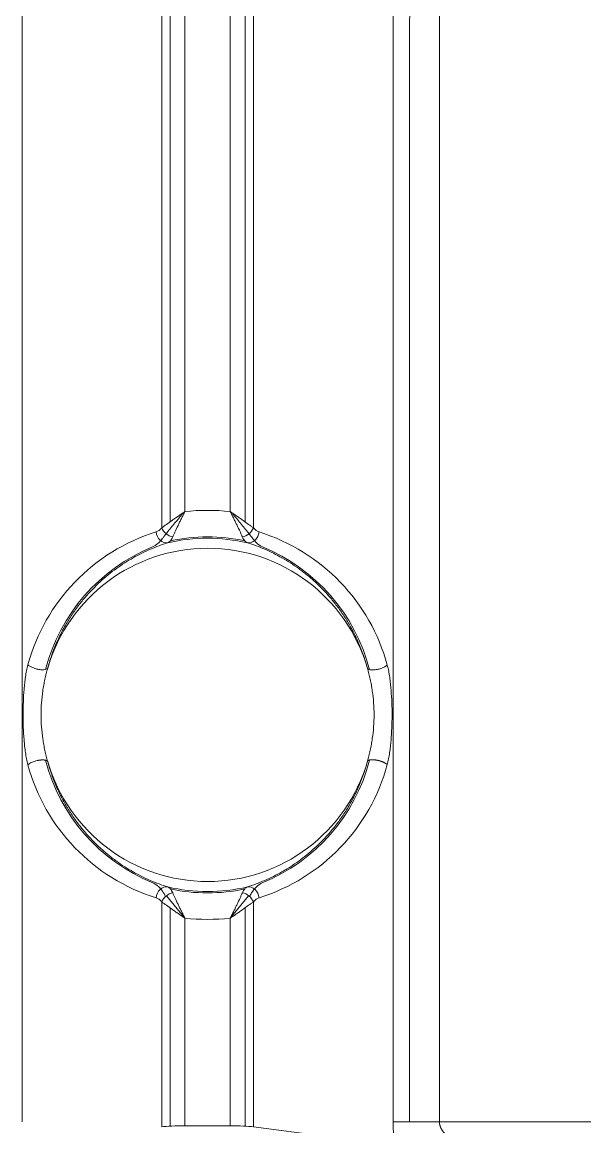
# Model space of a CAD drawing. Header units: millimetres. Extents: x 473 to 1051, y 289 to 609.
# Drawn here: x 630.08 to 640.22, y 428.4 to 448.29 of the extents above; entities that cross this region are included whole.
import ezdxf

# ---------------------------------------------------------------- set-up
doc = ezdxf.new("R2010")
doc.units = ezdxf.units.MM
doc.layers.add('core', color=7, linetype='Continuous', lineweight=20)

msp = doc.modelspace()

# ---------------------------------------------------------------- linework, layer by layer
at = {"layer": 'core', "lineweight": 13}
for p, q in [((632.597, 451.105), (632.597, 439.185)), ((632.746, 451.255), (632.746, 439.293)), ((633.015, 439.478), (633.015, 451.105)), ((633.83, 451.105), (633.83, 439.478)), ((634.098, 439.293), (634.098, 451.255)), ((634.248, 439.185), (634.248, 451.105)), ((630.08, 435.829), (630.08, 448.589)), ((636.764, 448.589), (636.764, 435.807)), ((637.6, 428.494), (637.6, 448.589)), ((637.063, 448.29), (637.063, 428.494)), ((630.08, 428.494), (630.08, 435.829)), ((636.764, 435.807), (636.764, 428.494)), ((632.597, 432.451), (632.597, 428.4)), ((632.682, 432.563), (633.014, 432.159)), ((634.162, 432.563), (633.83, 432.159)), ((634.248, 428.4), (634.248, 432.451)), ((632.746, 432.344), (632.746, 428.413)), ((634.098, 428.413), (634.098, 432.344)), ((633.014, 428.42), (633.014, 432.158)), ((633.83, 432.159), (633.83, 428.42)), ((640.526, 428.494), (637.6, 428.494))]:
    msp.add_line(p, q, dxfattribs=at)
at = {"layer": 'core', "lineweight": 18}
for p, q in [((633.014, 428.42), (633.83, 428.42)), ((636.806, 428.067), (634.248, 428.4))]:
    msp.add_line(p, q, dxfattribs=at)
for centre, radius, start, end in [((633.422, 459.219), 100.547, 306.63636, 233.36541), ((633.422, 435.818), 3.18, 76.9553, 103.0234), ((633.422, 435.818), 3, 16.2384, 163.6836), ((633.422, 435.818), 3, 196.3164, 343.7616), ((633.422, 435.818), 3.18, 256.9766, 283.0447)]:
    msp.add_arc(centre, radius, start, end, dxfattribs=at)
at = {"layer": 'core', "lineweight": 13}
for centre, radius, start, end in [((633.422, 459.219), 100.107, 306.80958, 233.19042), ((633.422, 435.818), 3.682, 83.6365, 96.3444), ((633.422, 435.818), 3.205, 77.9407, 102.0382), ((633.422, 435.818), 3.205, 257.9619, 282.0593), ((633.422, 435.818), 3.682, 263.6503, 276.3688)]:
    msp.add_arc(centre, radius, start, end, dxfattribs=at)
for centre, major_axis, ratio, start_param, end_param in [((638.881, 447.724), (1.472, -1.472), 0.724936, 2.514326, 3.768859), ((632.763, 439.185), (0.154, -0.127), 0.687651, 4.017498, 5.409275), ((634.082, 439.185), (0.154, 0.127), 0.687571, 4.015378, 5.407405), ((633.525, 435.818), (3.46, 0), 0.996953, 1.87351, 2.877971), ((632.66, 439.111), (-0.059, 0.191), 0.817812, 1.321461, 3.050525), ((634.184, 439.111), (-0.06, -0.191), 0.817781, 0.091061, 1.820428), ((633.318, 435.818), (3.46, 0), 0.996953, 0.262358, 1.267719), ((633.677, 435.818), (3.278, 0), 0.996953, 1.960774, 2.888785), ((633.166, 435.818), (3.278, 0), 0.996953, 0.251587, 1.181264), ((633.677, 435.818), (3.278, 0), 0.996953, 3.394334, 4.32335), ((633.166, 435.818), (3.278, 0), 0.996953, 5.100661, 6.031625), ((633.525, 435.818), (3.46, 0), 0.996953, 3.405214, 4.409676), ((633.318, 435.818), (3.46, 0), 0.996953, 5.015466, 6.020827), ((632.66, 432.525), (0.059, 0.191), 0.817812, 0.091068, 1.820132), ((632.763, 432.451), (-0.154, -0.127), 0.687228, 4.016837, 5.407941), ((634.082, 432.451), (-0.154, 0.127), 0.687148, 4.016713, 5.408065), ((634.184, 432.526), (0.06, -0.191), 0.817781, 1.321164, 3.050531)]:
    msp.add_ellipse(centre, major_axis=major_axis, ratio=ratio, start_param=start_param, end_param=end_param, dxfattribs=at)
at = {"layer": 'core', "lineweight": 18}
for centre, start_param, end_param in [((633.014, 428.376), 1.570796, 2.549993), ((633.83, 428.376), 0.5916, 1.570796)]:
    msp.add_ellipse(centre, major_axis=(0.503, 0), ratio=0.087489, start_param=start_param, end_param=end_param, dxfattribs=at)
at = {"layer": 'core', "lineweight": 13}
for points, knots in [([(632.597, 439.185), (632.609, 439.194), (632.622, 439.204), (632.644, 439.22), (632.651, 439.225), (632.666, 439.236), (632.674, 439.241), (632.713, 439.27), (632.747, 439.294), (632.793, 439.326), (632.802, 439.332), (632.82, 439.345), (632.848, 439.364), (632.877, 439.384), (632.915, 439.411), (632.935, 439.424), (632.975, 439.451), (632.995, 439.465), (633.015, 439.478)], [0, 0, 0, 0, 0.125, 0.125, 0.1875, 0.1875, 0.25, 0.25, 0.5, 0.5, 0.5625, 0.5625, 0.625, 0.75, 0.75, 0.875, 0.875, 1, 1, 1, 1]), ([(632.612, 438.998), (632.622, 439.011), (632.633, 439.025), (632.685, 439.092), (632.731, 439.149), (632.827, 439.266), (632.879, 439.327), (632.942, 439.405), (632.954, 439.421), (632.967, 439.441), (632.97, 439.445), (632.972, 439.449)], [0, 0, 0, 0, 0.102803, 0.102803, 0.492154, 0.492154, 0.881505, 0.881505, 0.978843, 0.978843, 1, 1, 1, 1]), ([(632.794, 439.022), (632.801, 439.036), (632.807, 439.051), (632.818, 439.075), (632.822, 439.083), (632.829, 439.1), (632.833, 439.108), (632.853, 439.152), (632.871, 439.189), (632.894, 439.239), (632.899, 439.249), (632.909, 439.269), (632.924, 439.3), (632.939, 439.331), (632.96, 439.372), (632.971, 439.393), (632.993, 439.436), (633.004, 439.457), (633.015, 439.478)], [0, 0, 0, 0, 0.125, 0.125, 0.1875, 0.1875, 0.25, 0.25, 0.5, 0.5, 0.5625, 0.5625, 0.625, 0.75, 0.75, 0.875, 0.875, 1, 1, 1, 1]), ([(634.248, 439.185), (634.235, 439.194), (634.222, 439.204), (634.2, 439.219), (634.193, 439.225), (634.178, 439.236), (634.17, 439.241), (634.131, 439.27), (634.097, 439.294), (634.052, 439.325), (634.042, 439.332), (634.024, 439.345), (633.996, 439.364), (633.967, 439.384), (633.929, 439.411), (633.909, 439.424), (633.87, 439.451), (633.85, 439.465), (633.83, 439.478)], [0, 0, 0, 0, 0.125, 0.125, 0.1875, 0.1875, 0.25, 0.25, 0.5, 0.5, 0.5625, 0.5625, 0.625, 0.75, 0.75, 0.875, 0.875, 1, 1, 1, 1]), ([(634.05, 439.022), (634.044, 439.036), (634.037, 439.051), (634.026, 439.075), (634.022, 439.083), (634.015, 439.1), (634.011, 439.108), (633.991, 439.152), (633.973, 439.189), (633.95, 439.239), (633.945, 439.249), (633.935, 439.269), (633.92, 439.299), (633.905, 439.33), (633.884, 439.372), (633.873, 439.393), (633.852, 439.436), (633.841, 439.457), (633.83, 439.478)], [0, 0, 0, 0, 0.125, 0.125, 0.1875, 0.1875, 0.25, 0.25, 0.5, 0.5, 0.5625, 0.5625, 0.625, 0.75, 0.75, 0.875, 0.875, 1, 1, 1, 1]), ([(633.872, 439.449), (633.876, 439.442), (633.881, 439.434), (633.898, 439.411), (633.91, 439.395), (633.973, 439.318), (634.024, 439.258), (634.119, 439.142), (634.164, 439.086), (634.213, 439.022), (634.222, 439.011), (634.23, 439.001)], [0, 0, 0, 0, 0.040537, 0.040537, 0.137992, 0.137992, 0.527811, 0.527811, 0.91763, 0.91763, 1, 1, 1, 1]), ([(632.494, 439.111), (632.512, 439.117), (632.53, 439.126), (632.565, 439.151), (632.581, 439.166), (632.597, 439.185)], [0, 0, 0, 0, 0.5, 0.5, 1, 1, 1, 1]), ([(634.248, 439.185), (634.263, 439.166), (634.28, 439.151), (634.314, 439.126), (634.332, 439.117), (634.35, 439.111)], [0, 0, 0, 0, 0.5, 0.5, 1, 1, 1, 1]), ([(632.794, 439.022), (632.782, 438.994), (632.768, 438.971), (632.746, 438.944), (632.738, 438.937), (632.722, 438.925), (632.713, 438.92), (632.705, 438.917)], [0, 0, 0, 0, 0.5, 0.5, 0.75, 0.75, 1, 1, 1, 1]), ([(634.139, 438.916), (634.131, 438.92), (634.122, 438.924), (634.106, 438.936), (634.099, 438.944), (634.076, 438.971), (634.062, 438.994), (634.05, 439.022)], [0, 0, 0, 0, 0.25, 0.25, 0.5, 0.5, 1, 1, 1, 1]), ([(634.411, 438.841), (634.373, 438.858), (634.337, 438.883), (634.277, 438.94), (634.252, 438.968), (634.23, 439.001)], [0, 0, 0, 0, 0.569857, 0.569857, 1, 1, 1, 1]), ([(630.542, 436.661), (630.567, 436.751), (630.594, 436.838), (630.632, 436.942), (630.64, 436.963), (630.655, 437.004), (630.663, 437.024), (630.688, 437.084), (630.705, 437.123), (630.757, 437.237), (630.793, 437.309), (630.869, 437.448), (630.909, 437.514), (630.991, 437.641), (631.033, 437.702), (631.12, 437.819), (631.165, 437.874), (631.3, 438.032), (631.393, 438.127), (631.583, 438.301), (631.68, 438.38), (631.829, 438.487), (631.879, 438.521), (631.955, 438.57), (631.98, 438.585), (632.031, 438.616), (632.056, 438.631), (632.184, 438.703), (632.287, 438.754), (632.495, 438.844), (632.599, 438.883), (632.705, 438.917)], [0, 0, 0, 0, 0.0625, 0.0625, 0.078125, 0.078125, 0.09375, 0.09375, 0.125, 0.125, 0.1875, 0.1875, 0.25, 0.25, 0.3125, 0.3125, 0.375, 0.375, 0.5, 0.5, 0.625, 0.625, 0.6875, 0.6875, 0.71875, 0.71875, 0.75, 0.75, 0.875, 0.875, 1, 1, 1, 1]), ([(634.139, 438.916), (634.192, 438.9), (634.245, 438.882), (634.35, 438.842), (634.402, 438.821), (634.558, 438.753), (634.661, 438.702), (634.865, 438.587), (634.965, 438.522), (635.09, 438.433), (635.115, 438.414), (635.164, 438.376), (635.189, 438.357), (635.262, 438.297), (635.31, 438.255), (635.454, 438.124), (635.546, 438.029), (635.681, 437.871), (635.725, 437.816), (635.812, 437.7), (635.854, 437.639), (635.905, 437.559), (635.916, 437.543), (635.936, 437.51), (635.966, 437.46), (635.995, 437.409), (636.053, 437.305), (636.089, 437.232), (636.158, 437.08), (636.19, 437.001), (636.228, 436.897), (636.235, 436.876), (636.249, 436.834), (636.256, 436.812), (636.277, 436.747), (636.29, 436.702), (636.302, 436.657)], [0, 0, 0, 0, 0.0625, 0.0625, 0.125, 0.125, 0.25, 0.25, 0.375, 0.375, 0.40625, 0.40625, 0.4375, 0.4375, 0.5, 0.5, 0.625, 0.625, 0.6875, 0.6875, 0.75, 0.75, 0.765625, 0.765625, 0.78125, 0.8125, 0.8125, 0.875, 0.875, 0.9375, 0.9375, 0.953125, 0.953125, 0.96875, 0.96875, 1, 1, 1, 1]), ([(632.705, 432.72), (632.652, 432.737), (632.6, 432.755), (632.495, 432.794), (632.442, 432.815), (632.286, 432.883), (632.184, 432.934), (631.98, 433.049), (631.879, 433.113), (631.755, 433.203), (631.73, 433.221), (631.681, 433.259), (631.656, 433.279), (631.583, 433.338), (631.534, 433.38), (631.391, 433.511), (631.298, 433.606), (631.164, 433.764), (631.12, 433.819), (631.033, 433.935), (630.991, 433.995), (630.939, 434.075), (630.929, 434.091), (630.909, 434.124), (630.879, 434.174), (630.849, 434.225), (630.792, 434.329), (630.756, 434.401), (630.687, 434.553), (630.654, 434.632), (630.617, 434.736), (630.609, 434.757), (630.595, 434.799), (630.588, 434.821), (630.567, 434.886), (630.554, 434.93), (630.542, 434.976)], [0, 0, 0, 0, 0.0625, 0.0625, 0.125, 0.125, 0.25, 0.25, 0.375, 0.375, 0.40625, 0.40625, 0.4375, 0.4375, 0.5, 0.5, 0.625, 0.625, 0.6875, 0.6875, 0.75, 0.75, 0.765625, 0.765625, 0.78125, 0.8125, 0.8125, 0.875, 0.875, 0.9375, 0.9375, 0.953125, 0.953125, 0.96875, 0.96875, 1, 1, 1, 1]), ([(636.302, 434.979), (636.278, 434.889), (636.25, 434.802), (636.213, 434.698), (636.205, 434.677), (636.189, 434.636), (636.181, 434.616), (636.157, 434.556), (636.14, 434.517), (636.088, 434.403), (636.052, 434.33), (635.976, 434.191), (635.936, 434.125), (635.854, 433.998), (635.812, 433.937), (635.724, 433.82), (635.68, 433.764), (635.545, 433.606), (635.452, 433.511), (635.262, 433.337), (635.164, 433.258), (635.016, 433.15), (634.966, 433.116), (634.89, 433.068), (634.865, 433.052), (634.814, 433.021), (634.788, 433.007), (634.66, 432.934), (634.557, 432.883), (634.35, 432.793), (634.245, 432.754), (634.139, 432.72)], [0, 0, 0, 0, 0.0625, 0.0625, 0.078125, 0.078125, 0.09375, 0.09375, 0.125, 0.125, 0.1875, 0.1875, 0.25, 0.25, 0.3125, 0.3125, 0.375, 0.375, 0.5, 0.5, 0.625, 0.625, 0.6875, 0.6875, 0.71875, 0.71875, 0.75, 0.75, 0.875, 0.875, 1, 1, 1, 1]), ([(632.665, 432.549), (632.631, 432.619), (632.588, 432.676), (632.508, 432.753), (632.471, 432.778), (632.434, 432.795)], [0, 0, 0, 0, 0.574516, 0.574516, 1, 1, 1, 1]), ([(632.705, 432.72), (632.722, 432.714), (632.738, 432.701), (632.761, 432.675), (632.768, 432.664), (632.782, 432.641), (632.788, 432.628), (632.795, 432.614)], [0, 0, 0, 0, 0.5, 0.5, 0.75, 0.75, 1, 1, 1, 1]), ([(632.795, 432.614), (632.801, 432.6), (632.807, 432.585), (632.818, 432.561), (632.822, 432.553), (632.829, 432.536), (632.833, 432.528), (632.853, 432.484), (632.871, 432.447), (632.894, 432.397), (632.899, 432.387), (632.909, 432.367), (632.924, 432.337), (632.939, 432.306), (632.96, 432.264), (632.971, 432.243), (632.992, 432.201), (633.003, 432.18), (633.014, 432.158)], [0, 0, 0, 0, 0.125, 0.125, 0.1875, 0.1875, 0.25, 0.25, 0.5, 0.5, 0.5625, 0.5625, 0.625, 0.75, 0.75, 0.875, 0.875, 1, 1, 1, 1]), ([(634.05, 432.614), (634.043, 432.601), (634.037, 432.586), (634.026, 432.562), (634.022, 432.553), (634.015, 432.537), (634.011, 432.528), (633.991, 432.485), (633.974, 432.447), (633.95, 432.398), (633.945, 432.388), (633.935, 432.368), (633.921, 432.337), (633.905, 432.306), (633.884, 432.264), (633.874, 432.243), (633.852, 432.201), (633.841, 432.18), (633.83, 432.159)], [0, 0, 0, 0, 0.125, 0.125, 0.1875, 0.1875, 0.25, 0.25, 0.5, 0.5, 0.5625, 0.5625, 0.625, 0.75, 0.75, 0.875, 0.875, 1, 1, 1, 1]), ([(634.05, 432.614), (634.062, 432.643), (634.076, 432.666), (634.098, 432.693), (634.106, 432.7), (634.122, 432.712), (634.131, 432.717), (634.139, 432.72)], [0, 0, 0, 0, 0.5, 0.5, 0.75, 0.75, 1, 1, 1, 1]), ([(634.407, 432.794), (634.336, 432.761), (634.269, 432.698), (634.202, 432.592), (634.19, 432.571), (634.179, 432.549)], [0, 0, 0, 0, 0.816308, 0.816308, 1, 1, 1, 1]), ([(632.597, 432.451), (632.589, 432.461), (632.581, 432.469), (632.565, 432.485), (632.556, 432.492), (632.53, 432.511), (632.512, 432.52), (632.494, 432.525)], [0, 0, 0, 0, 0.25, 0.25, 0.5, 0.5, 1, 1, 1, 1]), ([(632.597, 432.451), (632.609, 432.442), (632.623, 432.432), (632.644, 432.417), (632.651, 432.411), (632.667, 432.401), (632.674, 432.395), (632.714, 432.367), (632.747, 432.343), (632.793, 432.311), (632.802, 432.304), (632.82, 432.292), (632.848, 432.272), (632.877, 432.252), (632.915, 432.226), (632.935, 432.212), (632.974, 432.185), (632.994, 432.172), (633.014, 432.158)], [0, 0, 0, 0, 0.125, 0.125, 0.1875, 0.1875, 0.25, 0.25, 0.5, 0.5, 0.5625, 0.5625, 0.625, 0.75, 0.75, 0.875, 0.875, 1, 1, 1, 1]), ([(634.248, 432.451), (634.235, 432.442), (634.222, 432.433), (634.2, 432.417), (634.193, 432.412), (634.178, 432.401), (634.17, 432.395), (634.131, 432.367), (634.097, 432.343), (634.052, 432.311), (634.043, 432.305), (634.024, 432.292), (633.996, 432.272), (633.968, 432.252), (633.929, 432.226), (633.909, 432.212), (633.87, 432.186), (633.85, 432.172), (633.83, 432.159)], [0, 0, 0, 0, 0.125, 0.125, 0.1875, 0.1875, 0.25, 0.25, 0.5, 0.5, 0.5625, 0.5625, 0.625, 0.75, 0.75, 0.875, 0.875, 1, 1, 1, 1]), ([(634.35, 432.526), (634.332, 432.52), (634.314, 432.511), (634.279, 432.486), (634.263, 432.47), (634.248, 432.451)], [0, 0, 0, 0, 0.5, 0.5, 1, 1, 1, 1]), ([(637.6, 428.494), (637.6, 428.492), (637.6, 428.487), (637.6, 428.48), (637.6, 428.473), (637.601, 428.466), (637.602, 428.459), (637.603, 428.452), (637.604, 428.445), (637.606, 428.438), (637.608, 428.43), (637.61, 428.423), (637.612, 428.416), (637.614, 428.409), (637.617, 428.402), (637.62, 428.395), (637.622, 428.388), (637.626, 428.381), (637.629, 428.374), (637.633, 428.367), (637.636, 428.36), (637.64, 428.353), (637.645, 428.346), (637.649, 428.339), (637.654, 428.332), (637.658, 428.326), (637.663, 428.319), (637.669, 428.312), (637.674, 428.305), (637.68, 428.298), (637.696, 428.279), (637.728, 428.248), (637.779, 428.207), (637.839, 428.169), (637.902, 428.135), (637.969, 428.105), (638.039, 428.079), (638.116, 428.055), (638.18, 428.039), (638.228, 428.029), (638.258, 428.023), (638.29, 428.018), (638.324, 428.012), (638.36, 428.007), (638.398, 428.003), (638.439, 427.999), (638.481, 427.995), (638.51, 427.994), (638.525, 427.993)], [0, 0, 0, 0, 0.005751, 0.011512, 0.017289, 0.023086, 0.028907, 0.034757, 0.040642, 0.046564, 0.052529, 0.05854, 0.064603, 0.07072, 0.076897, 0.083136, 0.089442, 0.095818, 0.102268, 0.108794, 0.115401, 0.122091, 0.128868, 0.135734, 0.142692, 0.149745, 0.156896, 0.164146, 0.171499, 0.178956, 0.186519, 0.237285, 0.29366, 0.35597, 0.424457, 0.484982, 0.551471, 0.623979, 0.702549, 0.728344, 0.75595, 0.78537, 0.816604, 0.849653, 0.884516, 0.921195, 0.95969, 1, 1, 1, 1])]:
    msp.add_open_spline(points, degree=3, knots=knots, dxfattribs=at)
msp.add_open_spline([(632.431, 438.841), (632.497, 438.869), (632.559, 438.923), (632.612, 438.998)], degree=3, dxfattribs=at)
at = {"layer": 'core', "lineweight": 18}
for points, knots in [([(630.185, 436.717), (630.175, 436.683), (630.167, 436.648), (630.153, 436.576), (630.147, 436.54), (630.136, 436.466), (630.131, 436.429), (630.123, 436.354), (630.119, 436.317), (630.11, 436.204), (630.106, 436.129), (630.099, 435.98), (630.098, 435.905), (630.097, 435.829)], [0, 0, 0, 0, 0.125, 0.125, 0.25, 0.25, 0.375, 0.375, 0.5, 0.5, 0.75, 0.75, 1, 1, 1, 1]), ([(630.542, 436.661), (630.54, 436.656), (630.531, 436.645), (630.501, 436.633), (630.45, 436.628), (630.384, 436.634), (630.313, 436.651), (630.252, 436.674), (630.21, 436.698), (630.191, 436.711), (630.185, 436.717)], [0, 0, 0, 0, 0.127474, 0.254954, 0.382435, 0.509915, 0.637396, 0.764876, 0.892356, 1, 1, 1, 1]), ([(630.542, 436.661), (630.533, 436.629), (630.515, 436.562), (630.494, 436.477), (630.48, 436.407), (630.466, 436.337), (630.446, 436.213), (630.427, 436.034), (630.419, 435.818), (630.427, 435.601), (630.446, 435.422), (630.467, 435.298), (630.48, 435.228), (630.494, 435.159), (630.514, 435.076), (630.532, 435.012), (630.541, 434.981)], [0, 0, 0, 0, 0.062718, 0.125438, 0.156797, 0.188157, 0.250876, 0.376314, 0.501752, 0.62719, 0.752628, 0.815347, 0.846707, 0.878066, 0.940785, 1, 1, 1, 1]), ([(636.66, 436.713), (636.653, 436.707), (636.634, 436.693), (636.592, 436.67), (636.531, 436.647), (636.461, 436.63), (636.394, 436.624), (636.344, 436.629), (636.313, 436.641), (636.304, 436.652), (636.302, 436.657)], [0, 0, 0, 0, 0.107813, 0.235269, 0.362725, 0.490181, 0.617638, 0.745094, 0.87255, 1, 1, 1, 1]), ([(636.303, 434.984), (636.312, 435.015), (636.33, 435.079), (636.349, 435.163), (636.364, 435.232), (636.377, 435.302), (636.397, 435.426), (636.416, 435.603), (636.424, 435.819), (636.416, 436.034), (636.397, 436.212), (636.377, 436.336), (636.364, 436.406), (636.349, 436.475), (636.329, 436.559), (636.311, 436.625), (636.302, 436.657)], [0, 0, 0, 0, 0.059784, 0.122465, 0.153806, 0.185146, 0.247827, 0.373189, 0.498552, 0.623914, 0.749276, 0.811957, 0.843298, 0.874638, 0.937319, 1, 1, 1, 1]), ([(636.747, 435.807), (636.746, 435.96), (636.741, 436.113), (636.725, 436.305), (636.722, 436.343), (636.713, 436.419), (636.709, 436.457), (636.698, 436.532), (636.692, 436.569), (636.678, 436.642), (636.669, 436.678), (636.66, 436.713)], [0, 0, 0, 0, 0.5, 0.5, 0.625, 0.625, 0.75, 0.75, 0.875, 0.875, 1, 1, 1, 1]), ([(630.097, 435.829), (630.098, 435.675), (630.103, 435.522), (630.119, 435.329), (630.122, 435.291), (630.13, 435.214), (630.135, 435.176), (630.146, 435.101), (630.152, 435.064), (630.166, 434.99), (630.175, 434.954), (630.185, 434.919)], [0, 0, 0, 0, 0.5, 0.5, 0.625, 0.625, 0.75, 0.75, 0.875, 0.875, 1, 1, 1, 1]), ([(636.66, 434.924), (636.669, 434.957), (636.677, 434.992), (636.691, 435.064), (636.697, 435.1), (636.708, 435.174), (636.713, 435.211), (636.721, 435.285), (636.724, 435.322), (636.734, 435.434), (636.738, 435.508), (636.744, 435.658), (636.746, 435.732), (636.747, 435.807)], [0, 0, 0, 0, 0.125, 0.125, 0.25, 0.25, 0.375, 0.375, 0.5, 0.5, 0.75, 0.75, 1, 1, 1, 1]), ([(630.351, 434.994), (630.334, 434.99), (630.317, 434.986), (630.285, 434.975), (630.27, 434.969), (630.241, 434.956), (630.227, 434.949), (630.204, 434.934), (630.193, 434.927), (630.185, 434.919)], [0, 0, 0, 0, 0.25, 0.25, 0.5, 0.5, 0.75, 0.75, 1, 1, 1, 1]), ([(630.541, 434.981), (630.54, 434.982), (630.539, 434.984), (630.537, 434.986), (630.534, 434.989), (630.53, 434.992), (630.525, 434.995), (630.518, 434.997), (630.51, 435), (630.503, 435.001), (630.495, 435.003), (630.488, 435.004), (630.483, 435.005), (630.478, 435.005), (630.474, 435.006), (630.469, 435.006), (630.464, 435.006), (630.459, 435.007), (630.453, 435.007), (630.448, 435.007), (630.442, 435.007), (630.436, 435.006), (630.43, 435.006), (630.424, 435.006), (630.418, 435.005), (630.412, 435.005), (630.406, 435.004), (630.399, 435.003), (630.392, 435.002), (630.386, 435.001), (630.379, 435), (630.372, 434.999), (630.365, 434.997), (630.358, 434.996), (630.353, 434.995), (630.351, 434.994)], [0, 0, 0, 0, 0.026699, 0.060594, 0.101691, 0.149993, 0.205499, 0.261545, 0.313529, 0.361458, 0.405343, 0.445198, 0.467347, 0.489676, 0.512184, 0.534871, 0.557738, 0.580784, 0.604009, 0.627414, 0.650998, 0.674761, 0.698703, 0.722825, 0.747127, 0.771607, 0.796267, 0.821106, 0.846124, 0.871322, 0.896699, 0.922255, 0.947991, 0.973906, 1, 1, 1, 1]), ([(636.66, 434.924), (636.657, 434.926), (636.652, 434.93), (636.644, 434.936), (636.635, 434.942), (636.626, 434.947), (636.616, 434.953), (636.607, 434.958), (636.597, 434.962), (636.588, 434.967), (636.578, 434.971), (636.569, 434.975), (636.56, 434.978), (636.551, 434.981), (636.543, 434.984), (636.534, 434.987), (636.526, 434.989), (636.519, 434.992), (636.512, 434.994), (636.505, 434.995), (636.499, 434.997), (636.493, 434.998), (636.487, 434.999), (636.482, 435.001), (636.478, 435.001), (636.474, 435.002), (636.47, 435.003), (636.467, 435.004), (636.464, 435.004), (636.461, 435.004), (636.46, 435.005), (636.458, 435.005), (636.457, 435.005), (636.456, 435.005), (636.45, 435.006), (636.437, 435.008), (636.419, 435.009), (636.401, 435.01), (636.385, 435.01), (636.371, 435.009), (636.357, 435.008), (636.344, 435.006), (636.329, 435.002), (636.319, 434.998), (636.313, 434.995), (636.31, 434.992), (636.307, 434.99), (636.306, 434.988), (636.304, 434.986), (636.303, 434.985), (636.303, 434.984)], [0, 0, 0, 0, 0.029913, 0.058907, 0.086982, 0.114138, 0.140374, 0.165692, 0.19009, 0.213569, 0.236128, 0.257768, 0.278489, 0.298291, 0.317173, 0.335135, 0.352179, 0.368302, 0.383507, 0.397792, 0.411157, 0.423602, 0.435129, 0.445735, 0.455422, 0.46419, 0.472037, 0.478965, 0.484974, 0.490063, 0.494232, 0.497482, 0.499812, 0.501222, 0.501713, 0.54329, 0.584179, 0.62438, 0.663895, 0.702724, 0.74087, 0.778333, 0.828402, 0.896477, 0.918796, 0.939089, 0.957355, 0.973594, 0.987809, 1, 1, 1, 1])]:
    msp.add_open_spline(points, degree=3, knots=knots, dxfattribs=at)
for points in [[(636.302, 434.979), (636.302, 434.981), (636.303, 434.982), (636.303, 434.984)], [(630.542, 434.976), (630.542, 434.977), (630.541, 434.979), (630.541, 434.981)], [(636.764, 428.494), (636.764, 428.448), (636.767, 428.354), (636.781, 428.211), (636.796, 428.115), (636.806, 428.067)]]:
    msp.add_open_spline(points, degree=3, dxfattribs=at)
at = {"layer": 'core', "lineweight": 13}
msp.add_rational_spline([(637.6, 428.494), (637.258, 428.494), (636.956, 428.494), (636.764, 428.494)], [1.06608050614, 0.980454339556, 0.97804303654, 1.05884659709], degree=3, dxfattribs=at)

doc.saveas('drawing.dxf')
